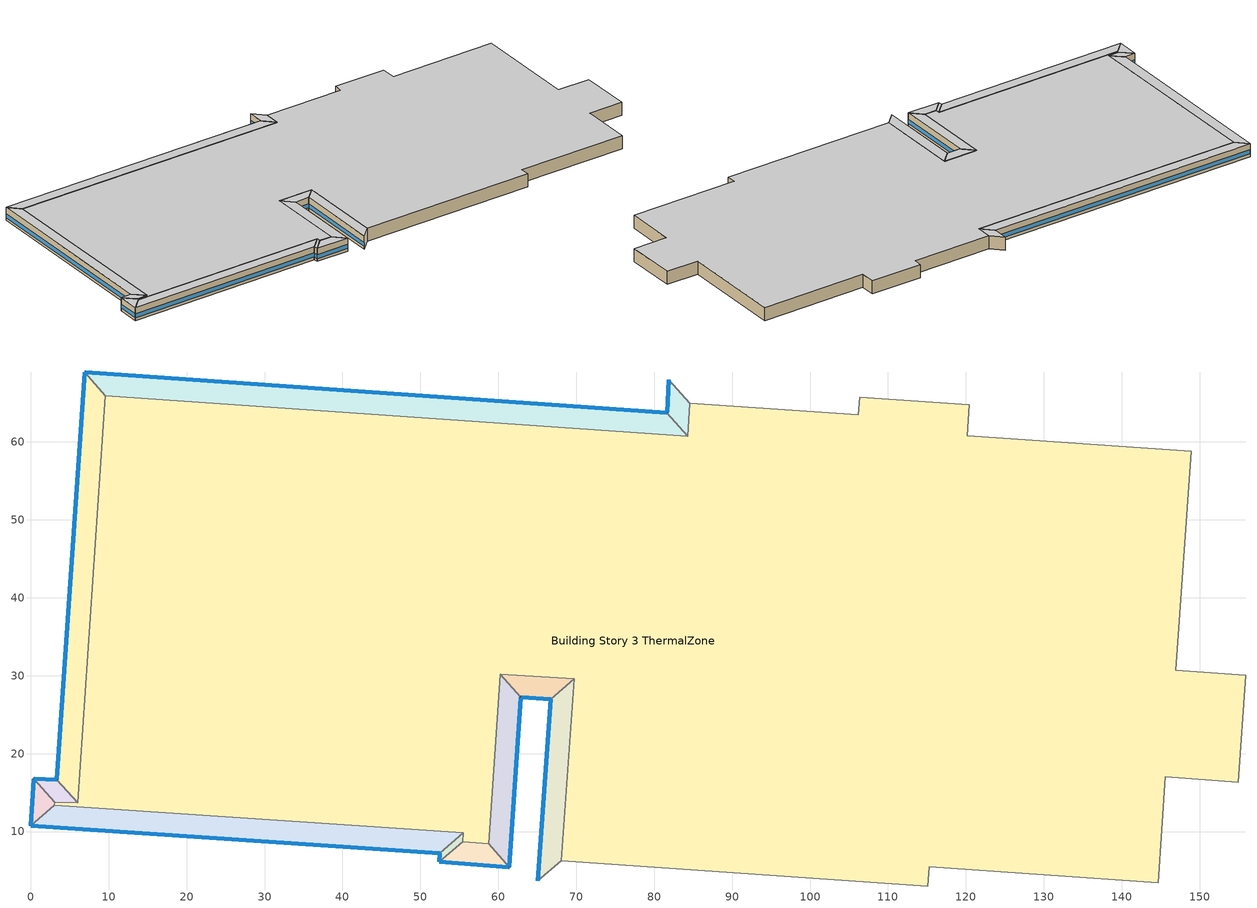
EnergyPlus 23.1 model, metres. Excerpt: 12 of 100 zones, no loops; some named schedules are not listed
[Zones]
Building Story 3 ThermalZone
 floor adiabatic (Typical Interior Ceiling): 84.28,60.74 84.54,64.97 106.2,63.5 106.37,65.72 120.42,64.78 120.17,60.78 148.88,58.79 146.95,30.7 155.91,30.03 154.97,16.35 145.59,17.01 144.67,3.46 115.27,5.46 115.11,3.02 68.09,6.29 69.74,29.63 60.24,30.21 58.76,8.47 55.45,8.72 55.53,9.84 3.02,13.4 3.09,13.79 6.02,13.68 9.58,65.95 z7.2
 wall adiabatic (Typical Interior Wall): 84.54,64.97 84.28,60.74 9.58,65.95 6.02,13.68 3.09,13.79 3.02,13.4 55.53,9.84 55.45,8.72 58.76,8.47 60.24,30.21 69.74,29.63 68.09,6.29 115.11,3.02 115.27,5.46 144.67,3.46 145.59,17.01 154.97,16.35 155.91,30.03 146.95,30.7 148.88,58.79 120.17,60.78 120.42,64.78 106.37,65.72 106.2,63.5 84.54,64.97 z7.2:10.8
 ceiling adiabatic (Typical Interior Ceiling): 9.58,65.95 6.02,13.68 3.09,13.79 3.02,13.4 55.53,9.84 55.45,8.72 58.76,8.47 60.24,30.21 69.74,29.63 68.09,6.29 115.11,3.02 115.27,5.46 144.67,3.46 145.59,17.01 154.97,16.35 155.91,30.03 146.95,30.7 148.88,58.79 120.17,60.78 120.42,64.78 106.37,65.72 106.2,63.5 84.54,64.97 84.28,60.74 z10.8
Building Story 3 ThermalZone 1
 floor adiabatic (Typical Interior Ceiling): 81.64,63.75 81.9,67.97 84.54,64.97 84.28,60.74 z7.2
 wall outside (Typical Insulated Steel Framed Exterior Wall R-12.99): 81.9,67.97 81.64,63.75 z7.2:10.8
 wall adiabatic (Typical Interior Wall): 81.64,63.75 84.28,60.74 84.54,64.97 81.9,67.97 z7.2:10.8
 window (U 0.55 SHGC 0.25): 81.89,67.94 81.65,63.77 z7.96:9.06
 ceiling adiabatic (Typical Interior Ceiling): 84.28,60.74 84.54,64.97 81.9,67.97 81.64,63.75 z10.8
Building Story 3 ThermalZone 15
 floor adiabatic (Typical Interior Ceiling): 65.06,3.67 66.74,26.99 69.74,29.63 68.09,6.29 z7.2
 wall outside (Typical Insulated Steel Framed Exterior Wall R-12.99): 66.74,26.99 65.06,3.67 z7.2:10.8
 wall adiabatic (Typical Interior Wall): 65.06,3.67 68.09,6.29 69.74,29.63 66.74,26.99 z7.2:10.8
 window (U 0.55 SHGC 0.25): 66.74,26.96 65.07,3.69 z7.96:9.04
 ceiling adiabatic (Typical Interior Ceiling): 68.09,6.29 69.74,29.63 66.74,26.99 65.06,3.67 z10.8
Building Story 3 ThermalZone 16
 floor adiabatic (Typical Interior Ceiling): 66.74,26.99 62.89,27.21 60.24,30.21 69.74,29.63 z7.2
 wall outside (Typical Insulated Steel Framed Exterior Wall R-12.99): 62.89,27.21 66.74,26.99 z7.2:10.8
 wall adiabatic (Typical Interior Wall): 66.74,26.99 69.74,29.63 60.24,30.21 62.89,27.21 z7.2:10.8
 window (U 0.55 SHGC 0.25): 62.91,27.21 66.71,26.99 z7.96:9.06
 ceiling adiabatic (Typical Interior Ceiling): 69.74,29.63 60.24,30.21 62.89,27.21 66.74,26.99 z10.8
Building Story 3 ThermalZone 17
 floor adiabatic (Typical Interior Ceiling): 62.89,27.21 61.38,5.44 58.76,8.47 60.24,30.21 z7.2
 wall outside (Typical Insulated Steel Framed Exterior Wall R-12.99): 61.38,5.44 62.89,27.21 z7.2:10.8
 wall adiabatic (Typical Interior Wall): 62.89,27.21 60.24,30.21 58.76,8.47 61.38,5.44 z7.2:10.8
 window (U 0.55 SHGC 0.25): 61.38,5.47 62.89,27.18 z7.96:9.04
 ceiling adiabatic (Typical Interior Ceiling): 60.24,30.21 58.76,8.47 61.38,5.44 62.89,27.21 z10.8
Building Story 3 ThermalZone 18
 floor adiabatic (Typical Interior Ceiling): 61.38,5.44 52.42,6.11 55.45,8.72 58.76,8.47 z7.2
 wall outside (Typical Insulated Steel Framed Exterior Wall R-12.99): 52.42,6.11 61.38,5.44 z7.2:10.8
 wall adiabatic (Typical Interior Wall): 61.38,5.44 58.76,8.47 55.45,8.72 52.42,6.11 z7.2:10.8
 window (U 0.55 SHGC 0.25): 52.45,6.11 61.35,5.44 z7.96:9.05
 ceiling adiabatic (Typical Interior Ceiling): 58.76,8.47 55.45,8.72 52.42,6.11 61.38,5.44 z10.8
Building Story 3 ThermalZone 19
 floor adiabatic (Typical Interior Ceiling): 52.42,6.11 52.5,7.22 55.53,9.84 55.45,8.72 z7.2
 wall outside (Typical Insulated Steel Framed Exterior Wall R-12.99): 52.5,7.22 52.42,6.11 z7.2:10.8
 wall adiabatic (Typical Interior Wall): 52.42,6.11 55.45,8.72 55.53,9.84 52.5,7.22 z7.2:10.8
 window (U 0.55 SHGC 0.25): 52.5,7.19 52.42,6.13 z7.96:9.09
 ceiling adiabatic (Typical Interior Ceiling): 55.45,8.72 55.53,9.84 52.5,7.22 52.42,6.11 z10.8
Building Story 3 ThermalZone 20
 floor adiabatic (Typical Interior Ceiling): 52.5,7.22 0,10.77 3.02,13.4 55.53,9.84 z7.2
 wall outside (Typical Insulated Steel Framed Exterior Wall R-12.99): 0,10.77 52.5,7.22 z7.2:10.8
 wall adiabatic (Typical Interior Wall): 52.5,7.22 55.53,9.84 3.02,13.4 0,10.77 z7.2:10.8
 window (U 0.55 SHGC 0.25): 0.03,10.77 52.48,7.22 z7.96:9.04
 ceiling adiabatic (Typical Interior Ceiling): 55.53,9.84 3.02,13.4 0,10.77 52.5,7.22 z10.8
Building Story 3 ThermalZone 21
 floor adiabatic (Typical Interior Ceiling): 0,10.77 0.42,16.77 3.09,13.79 3.02,13.4 z7.2
 wall outside (Typical Insulated Steel Framed Exterior Wall R-12.99): 0.42,16.77 0,10.77 z7.2:10.8
 wall adiabatic (Typical Interior Wall): 0,10.77 3.02,13.4 3.09,13.79 0.42,16.77 z7.2:10.8
 window (U 0.55 SHGC 0.25): 0.42,16.74 0,10.8 z7.96:9.05
 ceiling adiabatic (Typical Interior Ceiling): 3.02,13.4 3.09,13.79 0.42,16.77 0,10.77 z10.8
Building Story 3 ThermalZone 22
 floor adiabatic (Typical Interior Ceiling): 0.42,16.77 3.35,16.66 6.02,13.68 3.09,13.79 z7.2
 wall outside (Typical Insulated Steel Framed Exterior Wall R-12.99): 3.35,16.66 0.42,16.77 z7.2:10.8
 wall adiabatic (Typical Interior Wall): 0.42,16.77 3.09,13.79 6.02,13.68 3.35,16.66 z7.2:10.8
 window (U 0.55 SHGC 0.25): 3.32,16.66 0.44,16.77 z7.96:9.06
 ceiling adiabatic (Typical Interior Ceiling): 3.09,13.79 6.02,13.68 3.35,16.66 0.42,16.77 z10.8
Building Story 3 ThermalZone 23
 floor adiabatic (Typical Interior Ceiling): 3.35,16.66 6.95,68.97 9.58,65.95 6.02,13.68 z7.2
 wall outside (Typical Insulated Steel Framed Exterior Wall R-12.99): 6.95,68.97 3.35,16.66 z7.2:10.8
 wall adiabatic (Typical Interior Wall): 3.35,16.66 6.02,13.68 9.58,65.95 6.95,68.97 z7.2:10.8
 window (U 0.55 SHGC 0.25): 6.95,68.94 3.35,16.68 z7.96:9.04
 ceiling adiabatic (Typical Interior Ceiling): 6.02,13.68 9.58,65.95 6.95,68.97 3.35,16.66 z10.8
Building Story 3 ThermalZone 24
 floor adiabatic (Typical Interior Ceiling): 6.95,68.97 81.64,63.75 84.28,60.74 9.58,65.95 z7.2
 wall outside (Typical Insulated Steel Framed Exterior Wall R-12.99): 81.64,63.75 6.95,68.97 z7.2:10.8
 wall adiabatic (Typical Interior Wall): 6.95,68.97 9.58,65.95 84.28,60.74 81.64,63.75 z7.2:10.8
 window (U 0.55 SHGC 0.25): 81.62,63.75 6.98,68.97 z7.96:9.04
 ceiling adiabatic (Typical Interior Ceiling): 9.58,65.95 84.28,60.74 81.64,63.75 6.95,68.97 z10.8
[Building]
bld_16: Terrain=City
[Site:Location]
Jack Northrop Fld H_CA_USA: Latitude {deg}=41.3113; Longitude {deg}=-105.58; Time Zone {hr}=-8; Elevation {m}=21
[Site:GroundTemperature:FCfactorMethod]
18.8, 14.3, 13.6, 13.2, 13.3, 12.6, 15.3, 15.6, 17.7, 19.4, 19.7, 18.5
[Site:WaterMainsTemperature]
Calculation Method=Correlation; Annual Average Outdoor Air Temperature {C}=8.96667; Maximum Difference In Monthly Average Outdoor Air Temperatures {deltaC}=26.2
[SizingPeriod:DesignDay] Day of Month=21; Dry-Bulb Temperature Range Modifier Type=DefaultMultipliers; Humidity Condition Type=Wetbulb; Barometric Pressure {Pa}=98769; Rain Indicator=No; Snow Indicator=No; Daylight Saving Time Indicator=No; Begin Environment Reset Mode=FullResetAtBeginEnvironment
Name | Month | Day Type | Maximum Dry-Bulb Temperature {C} | Daily Dry-Bulb Temperature Range {deltaC} | Wetbulb or DewPoint at Maximum Dry-Bulb {C} | Wind Speed {m/s} | Wind Direction {deg} | Solar Model Indicator | ASHRAE Clear Sky Optical Depth for Beam Irradiance (taub) | ASHRAE Clear Sky Optical Depth for Diffuse Irradiance (taud) | Sky Clearness
Buffalo Niagara Intl Ap Ann Clg .4% Condns DB=>MWB 1 | 7 | SummerDesignDay | 30.3 | 9.3 | 21.8 | 5.7 | 240 | ASHRAETau | 0.462 | 2.001
Buffalo Niagara Intl Ap Ann Clg .4% Condns WB=>MDB 1 | 7 | SummerDesignDay | 27.8 | 9.3 | 23.8 | 5.7 | 240 | ASHRAETau | 0.462 | 2.001
Buffalo Niagara Intl Ap Ann Htg 99.6% Condns DB 1 | 1 | WinterDesignDay | -16.3 | 0 | -16.3 | 5.1 | 270 | ASHRAEClearSky |  |  | 0
[Material] Thermal Absorptance=0.9; Solar Absorptance=0.7
Name | Roughness | Thickness {m} | Conductivity {W/m-K} | Density {kg/m3} | Specific Heat {J/kg-K} | Visible Absorptance
100mm Normalweight concrete floor | MediumRough | 0.1016 | 2.31045 | 2322 | 832.557 | 0.7
25mm Stucco | Smooth | 0.0254 | 0.72 | 1856 | 840 | 0.7
5/8 in. Gypsum Board | MediumSmooth | 0.0159 | 0.16 | 800 | 1090 | 0.7
G01 13mm gypsum board | Smooth | 0.0127 | 0.160031 | 800.001 | 1090.73 | 0.5
Std Wood 6inch 1; Std Wood 6inch 2 | MediumSmooth | 0.15 | 0.12 | 540 | 1210 | 0.7
[Material:NoMass] Roughness=Smooth; Thermal Absorptance=0.9; Solar Absorptance=0.7
Name | Thermal Resistance {m2-K/W} | Visible Absorptance
CP02 CARPET PAD | 0.21648 | 0.8
Typical Insulation R-10.81 | 1.90342 | 0.7
[WindowMaterial:Gas]
Gap_1_W_0_0032: Gas Type=Air; Thickness {m}=0.0032
[WindowMaterial:Glazing] Optical Data Type=SpectralAverage; Infrared Transmittance at Normal Incidence=0; Back Side Infrared Hemispherical Emissivity=0.84; Conductivity {W/m-K}=1; Dirt Correction Factor for Solar and Visible Transmittance=1; Solar Diffusing=No
Name | Thickness {m} | Solar Transmittance at Normal Incidence | Front Side Solar Reflectance at Normal Incidence | Back Side Solar Reflectance at Normal Incidence | Visible Transmittance at Normal Incidence | Front Side Visible Reflectance at Normal Incidence | Back Side Visible Reflectance at Normal Incidence | Front Side Infrared Hemispherical Emissivity
Glass_2022F_LayerAvg | 0.0039 | 0.355897 | 0.394095 | 0.265645 | 0.677694 | 0.042734 | 0.05547 | 0.046
Glass_2175_LayerAvg | 0.0086 | 0.167758 | 0.217606 | 0.437978 | 0.416044 | 0.078729 | 0.10654 | 0.84
[Construction]
InteriorFurnishings 1: Std Wood 6inch 1
InteriorFurnishings 2: Std Wood 6inch 2
Typical Insulated Steel Framed Exterior Wall R-12.99: 25mm Stucco, 5/8 in. Gypsum Board, Typical Insulation R-10.81, 5/8 in. Gypsum Board
Typical Interior Ceiling: CP02 CARPET PAD, 100mm Normalweight concrete floor
Typical Interior Wall: G01 13mm gypsum board, G01 13mm gypsum board
U 0.55 SHGC 0.25: Glass_2175_LayerAvg, Gap_1_W_0_0032, Glass_2022F_LayerAvg
[Zone] Multiplier=1; Part of Total Floor Area=Yes
Building Story 3 ThermalZone; Building Story 3 ThermalZone 1; Building Story 3 ThermalZone 15; Building Story 3 ThermalZone 16; Building Story 3 ThermalZone 17; Building Story 3 ThermalZone 18; Building Story 3 ThermalZone 19; Building Story 3 ThermalZone 20; Building Story 3 ThermalZone 21; Building Story 3 ThermalZone 22; Building Story 3 ThermalZone 23; Building Story 3 ThermalZone 24
[Space] Space Type=Story Mid2 Blended Space Type
Name | Zone
Building Story 3 Space | Building Story 3 ThermalZone
Building Story 3 Space 1 | Building Story 3 ThermalZone 1
Building Story 3 Space 15 | Building Story 3 ThermalZone 15
Building Story 3 Space 16 | Building Story 3 ThermalZone 16
Building Story 3 Space 17 | Building Story 3 ThermalZone 17
Building Story 3 Space 18 | Building Story 3 ThermalZone 18
Building Story 3 Space 19 | Building Story 3 ThermalZone 19
Building Story 3 Space 20 | Building Story 3 ThermalZone 20
Building Story 3 Space 21 | Building Story 3 ThermalZone 21
Building Story 3 Space 22 | Building Story 3 ThermalZone 22
Building Story 3 Space 23 | Building Story 3 ThermalZone 23
Building Story 3 Space 24 | Building Story 3 ThermalZone 24
[SpaceList]
Story Mid2 Blended Space Type: Building Story 3 Space 1, Building Story 3 Space 7, Building Story 3 Space 22, Building Story 3 Space 20, Building Story 3 Space 17, Building Story 3 Space 16, Building Story 3 Space 19, Building Story 3 Space 5, Building Story 3 Space 3, Building Story 3 Space 24, Building Story 3 Space 18, Building Story 3 Space 10, Building Story 3 Space 23, Building Story 3 Space 15, Building Story 3 Space 14, Building Story 3 Space 12, Building Story 3 Space 8, Building Story 3 Space 6, Building Story 3 Space 9, Building Story 3 Space 4, Building Story 3 Space, Building Story 3 Space 2, Building Story 3 Space 13, Building Story 3 Space 21, Building Story 3 Space 11
[InternalMass]
Name | Construction | Zone or ZoneList | Space or SpaceList | Surface Area {m2}
Building Story 3 Space 1 Office WholeBuilding - Lg Office A  - Story Mid2 Mass; Building Story 3 Space 1 Office WholeBuilding - Lg Office C  - Story Mid2 Mass | InteriorFurnishings 1 | Building Story 3 ThermalZone 1 | Building Story 3 Space 1 | 0.728135
Building Story 3 Space 22 Office WholeBuilding - Lg Office A  - Story Mid2 Mass; Building Story 3 Space 22 Office WholeBuilding - Lg Office C  - Story Mid2 Mass | InteriorFurnishings 1 | Building Story 3 ThermalZone 22 | Building Story 3 Space 22 | 0.514889
Building Story 3 Space 20 Office WholeBuilding - Lg Office A  - Story Mid2 Mass; Building Story 3 Space 20 Office WholeBuilding - Lg Office C  - Story Mid2 Mass | InteriorFurnishings 1 | Building Story 3 ThermalZone 20 | Building Story 3 Space 20 | 9.07181
Building Story 3 Space 17 Office WholeBuilding - Lg Office A  - Story Mid2 Mass; Building Story 3 Space 17 Office WholeBuilding - Lg Office C  - Story Mid2 Mass | InteriorFurnishings 1 | Building Story 3 ThermalZone 17 | Building Story 3 Space 17 | 3.77215
Building Story 3 Space 16 Office WholeBuilding - Lg Office A  - Story Mid2 Mass; Building Story 3 Space 16 Office WholeBuilding - Lg Office C  - Story Mid2 Mass | InteriorFurnishings 1 | Building Story 3 ThermalZone 16 | Building Story 3 Space 16 | 1.15495
Building Story 3 Space 19 Office WholeBuilding - Lg Office A  - Story Mid2 Mass; Building Story 3 Space 19 Office WholeBuilding - Lg Office C  - Story Mid2 Mass | InteriorFurnishings 1 | Building Story 3 ThermalZone 19 | Building Story 3 Space 19 | 0.193647
Building Story 3 Space 24 Office WholeBuilding - Lg Office A  - Story Mid2 Mass; Building Story 3 Space 24 Office WholeBuilding - Lg Office C  - Story Mid2 Mass | InteriorFurnishings 1 | Building Story 3 ThermalZone 24 | Building Story 3 Space 24 | 12.903
Building Story 3 Space 18 Office WholeBuilding - Lg Office A  - Story Mid2 Mass; Building Story 3 Space 18 Office WholeBuilding - Lg Office C  - Story Mid2 Mass | InteriorFurnishings 1 | Building Story 3 ThermalZone 18 | Building Story 3 Space 18 | 1.06135
Building Story 3 Space 23 Office WholeBuilding - Lg Office A  - Story Mid2 Mass; Building Story 3 Space 23 Office WholeBuilding - Lg Office C  - Story Mid2 Mass | InteriorFurnishings 1 | Building Story 3 ThermalZone 23 | Building Story 3 Space 23 | 9.11894
Building Story 3 Space 15 Office WholeBuilding - Lg Office A  - Story Mid2 Mass; Building Story 3 Space 15 Office WholeBuilding - Lg Office C  - Story Mid2 Mass | InteriorFurnishings 1 | Building Story 3 ThermalZone 15 | Building Story 3 Space 15 | 4.0266
Building Story 3 Space Office WholeBuilding - Lg Office A  - Story Mid2 Mass; Building Story 3 Space Office WholeBuilding - Lg Office C  - Story Mid2 Mass | InteriorFurnishings 1 | Building Story 3 ThermalZone | Building Story 3 Space | 469.033
Building Story 3 Space 21 Office WholeBuilding - Lg Office A  - Story Mid2 Mass; Building Story 3 Space 21 Office WholeBuilding - Lg Office C  - Story Mid2 Mass | InteriorFurnishings 1 | Building Story 3 ThermalZone 21 | Building Story 3 Space 21 | 0.557754
Building Story 3 Space 1 Office WholeBuilding - Lg Office A end_a - Story Mid2 Mass; Building Story 3 Space 1 Office WholeBuilding - Lg Office C end_a - Story Mid2 Mass | InteriorFurnishings 1 | Building Story 3 ThermalZone 1 | Building Story 3 Space 1 | 0.055118
Building Story 3 Space 22 Office WholeBuilding - Lg Office A end_a - Story Mid2 Mass; Building Story 3 Space 22 Office WholeBuilding - Lg Office C end_a - Story Mid2 Mass | InteriorFurnishings 1 | Building Story 3 ThermalZone 22 | Building Story 3 Space 22 | 0.0389758
Building Story 3 Space 20 Office WholeBuilding - Lg Office A end_a - Story Mid2 Mass; Building Story 3 Space 20 Office WholeBuilding - Lg Office C end_a - Story Mid2 Mass | InteriorFurnishings 1 | Building Story 3 ThermalZone 20 | Building Story 3 Space 20 | 0.686713
Building Story 3 Space 17 Office WholeBuilding - Lg Office A end_a - Story Mid2 Mass; Building Story 3 Space 17 Office WholeBuilding - Lg Office C end_a - Story Mid2 Mass | InteriorFurnishings 1 | Building Story 3 ThermalZone 17 | Building Story 3 Space 17 | 0.285543
Building Story 3 Space 16 Office WholeBuilding - Lg Office A end_a - Story Mid2 Mass; Building Story 3 Space 16 Office WholeBuilding - Lg Office C end_a - Story Mid2 Mass | InteriorFurnishings 1 | Building Story 3 ThermalZone 16 | Building Story 3 Space 16 | 0.0874267
Building Story 3 Space 19 Office WholeBuilding - Lg Office A end_a - Story Mid2 Mass; Building Story 3 Space 19 Office WholeBuilding - Lg Office C end_a - Story Mid2 Mass | InteriorFurnishings 1 | Building Story 3 ThermalZone 19 | Building Story 3 Space 19 | 0.0146586
Building Story 3 Space 24 Office WholeBuilding - Lg Office A end_a - Story Mid2 Mass; Building Story 3 Space 24 Office WholeBuilding - Lg Office C end_a - Story Mid2 Mass | InteriorFurnishings 1 | Building Story 3 ThermalZone 24 | Building Story 3 Space 24 | 0.976728
Building Story 3 Space 18 Office WholeBuilding - Lg Office A end_a - Story Mid2 Mass; Building Story 3 Space 18 Office WholeBuilding - Lg Office C end_a - Story Mid2 Mass | InteriorFurnishings 1 | Building Story 3 ThermalZone 18 | Building Story 3 Space 18 | 0.0803416
Building Story 3 Space 23 Office WholeBuilding - Lg Office A end_a - Story Mid2 Mass; Building Story 3 Space 23 Office WholeBuilding - Lg Office C end_a - Story Mid2 Mass | InteriorFurnishings 1 | Building Story 3 ThermalZone 23 | Building Story 3 Space 23 | 0.690281
Building Story 3 Space 15 Office WholeBuilding - Lg Office A end_a - Story Mid2 Mass; Building Story 3 Space 15 Office WholeBuilding - Lg Office C end_a - Story Mid2 Mass | InteriorFurnishings 1 | Building Story 3 ThermalZone 15 | Building Story 3 Space 15 | 0.304804
Building Story 3 Space Office WholeBuilding - Lg Office A end_a - Story Mid2 Mass; Building Story 3 Space Office WholeBuilding - Lg Office C end_a - Story Mid2 Mass | InteriorFurnishings 1 | Building Story 3 ThermalZone | Building Story 3 Space | 35.5046
Building Story 3 Space 21 Office WholeBuilding - Lg Office A end_a - Story Mid2 Mass; Building Story 3 Space 21 Office WholeBuilding - Lg Office C end_a - Story Mid2 Mass | InteriorFurnishings 1 | Building Story 3 ThermalZone 21 | Building Story 3 Space 21 | 0.0422206
Building Story 3 Space 1 Office WholeBuilding - Lg Office B  - Story Mid2 Mass | InteriorFurnishings 1 | Building Story 3 ThermalZone 1 | Building Story 3 Space 1 | 10.9077
Building Story 3 Space 22 Office WholeBuilding - Lg Office B  - Story Mid2 Mass | InteriorFurnishings 1 | Building Story 3 ThermalZone 22 | Building Story 3 Space 22 | 7.71319
Building Story 3 Space 20 Office WholeBuilding - Lg Office B  - Story Mid2 Mass | InteriorFurnishings 1 | Building Story 3 ThermalZone 20 | Building Story 3 Space 20 | 135.898
Building Story 3 Space 17 Office WholeBuilding - Lg Office B  - Story Mid2 Mass | InteriorFurnishings 1 | Building Story 3 ThermalZone 17 | Building Story 3 Space 17 | 56.508
Building Story 3 Space 16 Office WholeBuilding - Lg Office B  - Story Mid2 Mass | InteriorFurnishings 1 | Building Story 3 ThermalZone 16 | Building Story 3 Space 16 | 17.3015
Building Story 3 Space 19 Office WholeBuilding - Lg Office B  - Story Mid2 Mass | InteriorFurnishings 1 | Building Story 3 ThermalZone 19 | Building Story 3 Space 19 | 2.90089
Building Story 3 Space 24 Office WholeBuilding - Lg Office B  - Story Mid2 Mass | InteriorFurnishings 1 | Building Story 3 ThermalZone 24 | Building Story 3 Space 24 | 193.291
Building Story 3 Space 18 Office WholeBuilding - Lg Office B  - Story Mid2 Mass | InteriorFurnishings 1 | Building Story 3 ThermalZone 18 | Building Story 3 Space 18 | 15.8993
Building Story 3 Space 23 Office WholeBuilding - Lg Office B  - Story Mid2 Mass | InteriorFurnishings 1 | Building Story 3 ThermalZone 23 | Building Story 3 Space 23 | 136.604
Building Story 3 Space 15 Office WholeBuilding - Lg Office B  - Story Mid2 Mass | InteriorFurnishings 1 | Building Story 3 ThermalZone 15 | Building Story 3 Space 15 | 60.3197
Building Story 3 Space Office WholeBuilding - Lg Office B  - Story Mid2 Mass | InteriorFurnishings 1 | Building Story 3 ThermalZone | Building Story 3 Space | 7026.25
Building Story 3 Space 21 Office WholeBuilding - Lg Office B  - Story Mid2 Mass | InteriorFurnishings 1 | Building Story 3 ThermalZone 21 | Building Story 3 Space 21 | 8.35532
Building Story 3 Space 1 Office WholeBuilding - Lg Office B end_a - Story Mid2 Mass | InteriorFurnishings 1 | Building Story 3 ThermalZone 1 | Building Story 3 Space 1 | 0.825684
Building Story 3 Space 22 Office WholeBuilding - Lg Office B end_a - Story Mid2 Mass | InteriorFurnishings 1 | Building Story 3 ThermalZone 22 | Building Story 3 Space 22 | 0.583869
Building Story 3 Space 20 Office WholeBuilding - Lg Office B end_a - Story Mid2 Mass | InteriorFurnishings 1 | Building Story 3 ThermalZone 20 | Building Story 3 Space 20 | 10.2872
Building Story 3 Space 17 Office WholeBuilding - Lg Office B end_a - Story Mid2 Mass | InteriorFurnishings 1 | Building Story 3 ThermalZone 17 | Building Story 3 Space 17 | 4.27751
Building Story 3 Space 16 Office WholeBuilding - Lg Office B end_a - Story Mid2 Mass | InteriorFurnishings 1 | Building Story 3 ThermalZone 16 | Building Story 3 Space 16 | 1.30968
Building Story 3 Space 19 Office WholeBuilding - Lg Office B end_a - Story Mid2 Mass | InteriorFurnishings 1 | Building Story 3 ThermalZone 19 | Building Story 3 Space 19 | 0.21959
Building Story 3 Space 24 Office WholeBuilding - Lg Office B end_a - Story Mid2 Mass | InteriorFurnishings 1 | Building Story 3 ThermalZone 24 | Building Story 3 Space 24 | 14.6317
Building Story 3 Space 18 Office WholeBuilding - Lg Office B end_a - Story Mid2 Mass | InteriorFurnishings 1 | Building Story 3 ThermalZone 18 | Building Story 3 Space 18 | 1.20354
Building Story 3 Space 23 Office WholeBuilding - Lg Office B end_a - Story Mid2 Mass | InteriorFurnishings 1 | Building Story 3 ThermalZone 23 | Building Story 3 Space 23 | 10.3406
Building Story 3 Space 15 Office WholeBuilding - Lg Office B end_a - Story Mid2 Mass | InteriorFurnishings 1 | Building Story 3 ThermalZone 15 | Building Story 3 Space 15 | 4.56605
Building Story 3 Space Office WholeBuilding - Lg Office B end_a - Story Mid2 Mass | InteriorFurnishings 1 | Building Story 3 ThermalZone | Building Story 3 Space | 531.87
Building Story 3 Space 21 Office WholeBuilding - Lg Office B end_a - Story Mid2 Mass | InteriorFurnishings 1 | Building Story 3 ThermalZone 21 | Building Story 3 Space 21 | 0.632477
Building Story 3 Space 1 SecondarySchool Classroom A  - Story Mid2 Mass; Building Story 3 Space 1 SecondarySchool Classroom C  - Story Mid2 Mass | InteriorFurnishings 1 | Building Story 3 ThermalZone 1 | Building Story 3 Space 1 | 2.81594
Building Story 3 Space 22 SecondarySchool Classroom A  - Story Mid2 Mass; Building Story 3 Space 22 SecondarySchool Classroom C  - Story Mid2 Mass | InteriorFurnishings 1 | Building Story 3 ThermalZone 22 | Building Story 3 Space 22 | 1.99124
Building Story 3 Space 20 SecondarySchool Classroom A  - Story Mid2 Mass; Building Story 3 Space 20 SecondarySchool Classroom C  - Story Mid2 Mass | InteriorFurnishings 1 | Building Story 3 ThermalZone 20 | Building Story 3 Space 20 | 35.0836
Building Story 3 Space 17 SecondarySchool Classroom A  - Story Mid2 Mass; Building Story 3 Space 17 SecondarySchool Classroom C  - Story Mid2 Mass | InteriorFurnishings 1 | Building Story 3 ThermalZone 17 | Building Story 3 Space 17 | 14.5882
Building Story 3 Space 16 SecondarySchool Classroom A  - Story Mid2 Mass; Building Story 3 Space 16 SecondarySchool Classroom C  - Story Mid2 Mass | InteriorFurnishings 1 | Building Story 3 ThermalZone 16 | Building Story 3 Space 16 | 4.46656
Building Story 3 Space 19 SecondarySchool Classroom A  - Story Mid2 Mass; Building Story 3 Space 19 SecondarySchool Classroom C  - Story Mid2 Mass | InteriorFurnishings 1 | Building Story 3 ThermalZone 19 | Building Story 3 Space 19 | 0.748895
Building Story 3 Space 24 SecondarySchool Classroom A  - Story Mid2 Mass; Building Story 3 Space 24 SecondarySchool Classroom C  - Story Mid2 Mass | InteriorFurnishings 1 | Building Story 3 ThermalZone 24 | Building Story 3 Space 24 | 49.9003
Building Story 3 Space 18 SecondarySchool Classroom A  - Story Mid2 Mass; Building Story 3 Space 18 SecondarySchool Classroom C  - Story Mid2 Mass | InteriorFurnishings 1 | Building Story 3 ThermalZone 18 | Building Story 3 Space 18 | 4.10459
Building Story 3 Space 23 SecondarySchool Classroom A  - Story Mid2 Mass; Building Story 3 Space 23 SecondarySchool Classroom C  - Story Mid2 Mass | InteriorFurnishings 1 | Building Story 3 ThermalZone 23 | Building Story 3 Space 23 | 35.2659
Building Story 3 Space 15 SecondarySchool Classroom A  - Story Mid2 Mass; Building Story 3 Space 15 SecondarySchool Classroom C  - Story Mid2 Mass | InteriorFurnishings 1 | Building Story 3 ThermalZone 15 | Building Story 3 Space 15 | 15.5722
Building Story 3 Space SecondarySchool Classroom A  - Story Mid2 Mass; Building Story 3 Space SecondarySchool Classroom C  - Story Mid2 Mass | InteriorFurnishings 1 | Building Story 3 ThermalZone | Building Story 3 Space | 1813.9
Building Story 3 Space 21 SecondarySchool Classroom A  - Story Mid2 Mass; Building Story 3 Space 21 SecondarySchool Classroom C  - Story Mid2 Mass | InteriorFurnishings 1 | Building Story 3 ThermalZone 21 | Building Story 3 Space 21 | 2.15702
Building Story 3 Space 1 SecondarySchool Classroom A end_b - Story Mid2 Mass; Building Story 3 Space 1 SecondarySchool Classroom C end_b - Story Mid2 Mass | InteriorFurnishings 1 | Building Story 3 ThermalZone 1 | Building Story 3 Space 1 | 0.274458
Building Story 3 Space 22 SecondarySchool Classroom A end_b - Story Mid2 Mass; Building Story 3 Space 22 SecondarySchool Classroom C end_b - Story Mid2 Mass | InteriorFurnishings 1 | Building Story 3 ThermalZone 22 | Building Story 3 Space 22 | 0.194079
Building Story 3 Space 20 SecondarySchool Classroom A end_b - Story Mid2 Mass; Building Story 3 Space 20 SecondarySchool Classroom C end_b - Story Mid2 Mass | InteriorFurnishings 1 | Building Story 3 ThermalZone 20 | Building Story 3 Space 20 | 3.41947
Building Story 3 Space 17 SecondarySchool Classroom A end_b - Story Mid2 Mass; Building Story 3 Space 17 SecondarySchool Classroom C end_b - Story Mid2 Mass | InteriorFurnishings 1 | Building Story 3 ThermalZone 17 | Building Story 3 Space 17 | 1.42185
Building Story 3 Space 16 SecondarySchool Classroom A end_b - Story Mid2 Mass; Building Story 3 Space 16 SecondarySchool Classroom C end_b - Story Mid2 Mass | InteriorFurnishings 1 | Building Story 3 ThermalZone 16 | Building Story 3 Space 16 | 0.435338
Building Story 3 Space 19 SecondarySchool Classroom A end_b - Story Mid2 Mass; Building Story 3 Space 19 SecondarySchool Classroom C end_b - Story Mid2 Mass | InteriorFurnishings 1 | Building Story 3 ThermalZone 19 | Building Story 3 Space 19 | 0.0729919
Building Story 3 Space 24 SecondarySchool Classroom A end_b - Story Mid2 Mass; Building Story 3 Space 24 SecondarySchool Classroom C end_b - Story Mid2 Mass | InteriorFurnishings 1 | Building Story 3 ThermalZone 24 | Building Story 3 Space 24 | 4.86359
Building Story 3 Space 18 SecondarySchool Classroom A end_b - Story Mid2 Mass; Building Story 3 Space 18 SecondarySchool Classroom C end_b - Story Mid2 Mass | InteriorFurnishings 1 | Building Story 3 ThermalZone 18 | Building Story 3 Space 18 | 0.400058
Building Story 3 Space 23 SecondarySchool Classroom A end_b - Story Mid2 Mass; Building Story 3 Space 23 SecondarySchool Classroom C end_b - Story Mid2 Mass | InteriorFurnishings 1 | Building Story 3 ThermalZone 23 | Building Story 3 Space 23 | 3.43723
Building Story 3 Space 15 SecondarySchool Classroom A end_b - Story Mid2 Mass; Building Story 3 Space 15 SecondarySchool Classroom C end_b - Story Mid2 Mass | InteriorFurnishings 1 | Building Story 3 ThermalZone 15 | Building Story 3 Space 15 | 1.51776
Building Story 3 Space SecondarySchool Classroom A end_b - Story Mid2 Mass; Building Story 3 Space SecondarySchool Classroom C end_b - Story Mid2 Mass | InteriorFurnishings 1 | Building Story 3 ThermalZone | Building Story 3 Space | 176.794
Building Story 3 Space 21 SecondarySchool Classroom A end_b - Story Mid2 Mass; Building Story 3 Space 21 SecondarySchool Classroom C end_b - Story Mid2 Mass | InteriorFurnishings 1 | Building Story 3 ThermalZone 21 | Building Story 3 Space 21 | 0.210236
Building Story 3 Space 1 SecondarySchool Corridor B  - Story Mid2 Mass | InteriorFurnishings 1 | Building Story 3 ThermalZone 1 | Building Story 3 Space 1 | 3.97064
Building Story 3 Space 22 SecondarySchool Corridor B  - Story Mid2 Mass | InteriorFurnishings 1 | Building Story 3 ThermalZone 22 | Building Story 3 Space 22 | 2.80778
Building Story 3 Space 20 SecondarySchool Corridor B  - Story Mid2 Mass | InteriorFurnishings 1 | Building Story 3 ThermalZone 20 | Building Story 3 Space 20 | 49.4701
Building Story 3 Space 17 SecondarySchool Corridor B  - Story Mid2 Mass | InteriorFurnishings 1 | Building Story 3 ThermalZone 17 | Building Story 3 Space 17 | 20.5702
Building Story 3 Space 16 SecondarySchool Corridor B  - Story Mid2 Mass | InteriorFurnishings 1 | Building Story 3 ThermalZone 16 | Building Story 3 Space 16 | 6.29813
Building Story 3 Space 19 SecondarySchool Corridor B  - Story Mid2 Mass | InteriorFurnishings 1 | Building Story 3 ThermalZone 19 | Building Story 3 Space 19 | 1.05599
Building Story 3 Space 24 SecondarySchool Corridor B  - Story Mid2 Mass | InteriorFurnishings 1 | Building Story 3 ThermalZone 24 | Building Story 3 Space 24 | 70.3625
Building Story 3 Space 18 SecondarySchool Corridor B  - Story Mid2 Mass | InteriorFurnishings 1 | Building Story 3 ThermalZone 18 | Building Story 3 Space 18 | 5.78773
Building Story 3 Space 23 SecondarySchool Corridor B  - Story Mid2 Mass | InteriorFurnishings 1 | Building Story 3 ThermalZone 23 | Building Story 3 Space 23 | 49.7272
Building Story 3 Space 15 SecondarySchool Corridor B  - Story Mid2 Mass | InteriorFurnishings 1 | Building Story 3 ThermalZone 15 | Building Story 3 Space 15 | 21.9578
Building Story 3 Space SecondarySchool Corridor B  - Story Mid2 Mass | InteriorFurnishings 1 | Building Story 3 ThermalZone | Building Story 3 Space | 2557.72
Building Story 3 Space 21 SecondarySchool Corridor B  - Story Mid2 Mass | InteriorFurnishings 1 | Building Story 3 ThermalZone 21 | Building Story 3 Space 21 | 3.04153
Building Story 3 Space 1 SecondarySchool Corridor B end_b - Story Mid2 Mass | InteriorFurnishings 1 | Building Story 3 ThermalZone 1 | Building Story 3 Space 1 | 0.387003
Building Story 3 Space 22 SecondarySchool Corridor B end_b - Story Mid2 Mass | InteriorFurnishings 1 | Building Story 3 ThermalZone 22 | Building Story 3 Space 22 | 0.273663
Building Story 3 Space 20 SecondarySchool Corridor B end_b - Story Mid2 Mass | InteriorFurnishings 1 | Building Story 3 ThermalZone 20 | Building Story 3 Space 20 | 4.82166
Building Story 3 Space 17 SecondarySchool Corridor B end_b - Story Mid2 Mass | InteriorFurnishings 1 | Building Story 3 ThermalZone 17 | Building Story 3 Space 17 | 2.0049
Building Story 3 Space 16 SecondarySchool Corridor B end_b - Story Mid2 Mass | InteriorFurnishings 1 | Building Story 3 ThermalZone 16 | Building Story 3 Space 16 | 0.613854
Building Story 3 Space 19 SecondarySchool Corridor B end_b - Story Mid2 Mass | InteriorFurnishings 1 | Building Story 3 ThermalZone 19 | Building Story 3 Space 19 | 0.102923
Building Story 3 Space 24 SecondarySchool Corridor B end_b - Story Mid2 Mass | InteriorFurnishings 1 | Building Story 3 ThermalZone 24 | Building Story 3 Space 24 | 6.85796
Building Story 3 Space 18 SecondarySchool Corridor B end_b - Story Mid2 Mass | InteriorFurnishings 1 | Building Story 3 ThermalZone 18 | Building Story 3 Space 18 | 0.564107
Building Story 3 Space 23 SecondarySchool Corridor B end_b - Story Mid2 Mass | InteriorFurnishings 1 | Building Story 3 ThermalZone 23 | Building Story 3 Space 23 | 4.84672
Building Story 3 Space 15 SecondarySchool Corridor B end_b - Story Mid2 Mass | InteriorFurnishings 1 | Building Story 3 ThermalZone 15 | Building Story 3 Space 15 | 2.14014
Building Story 3 Space SecondarySchool Corridor B end_b - Story Mid2 Mass | InteriorFurnishings 1 | Building Story 3 ThermalZone | Building Story 3 Space | 249.291
Building Story 3 Space 21 SecondarySchool Corridor B end_b - Story Mid2 Mass | InteriorFurnishings 1 | Building Story 3 ThermalZone 21 | Building Story 3 Space 21 | 0.296446
Building Story 3 Space Mass | InteriorFurnishings 2 | Building Story 3 ThermalZone | Building Story 3 Space | 15355.6
Building Story 3 Space 1 Mass | InteriorFurnishings 2 | Building Story 3 ThermalZone 1 | Building Story 3 Space 1 | 23.8383
Building Story 3 Space 15 Mass | InteriorFurnishings 2 | Building Story 3 ThermalZone 15 | Building Story 3 Space 15 | 131.826
Building Story 3 Space 16 Mass | InteriorFurnishings 2 | Building Story 3 ThermalZone 16 | Building Story 3 Space 16 | 37.8117
Building Story 3 Space 17 Mass | InteriorFurnishings 2 | Building Story 3 ThermalZone 17 | Building Story 3 Space 17 | 123.496
Building Story 3 Space 18 Mass | InteriorFurnishings 2 | Building Story 3 ThermalZone 18 | Building Story 3 Space 18 | 34.7474
Building Story 3 Space 19 Mass | InteriorFurnishings 2 | Building Story 3 ThermalZone 19 | Building Story 3 Space 19 | 6.33977
Building Story 3 Space 20 Mass | InteriorFurnishings 2 | Building Story 3 ThermalZone 20 | Building Story 3 Space 20 | 297.001
Building Story 3 Space 21 Mass | InteriorFurnishings 2 | Building Story 3 ThermalZone 21 | Building Story 3 Space 21 | 18.2602
Building Story 3 Space 22 Mass | InteriorFurnishings 2 | Building Story 3 ThermalZone 22 | Building Story 3 Space 22 | 16.8569
Building Story 3 Space 23 Mass | InteriorFurnishings 2 | Building Story 3 ThermalZone 23 | Building Story 3 Space 23 | 298.544
Building Story 3 Space 24 Mass | InteriorFurnishings 2 | Building Story 3 ThermalZone 24 | Building Story 3 Space 24 | 422.431
[Lights] Zone or ZoneList or Space or SpaceList=Story Mid2 Blended Space Type; Design Level Calculation Method=Watts/Area; Return Air Fraction=0; Fraction Visible=0.2; Fraction Replaceable=1
Name | Schedule | Watts per Zone Floor Area {W/m2} | Fraction Radiant
Office WholeBuilding - Lg Office Lights 1 | OfficeLarge BLDG_LIGHT_SCH_2013 | 4.92443 | 0.7
SecondarySchool Classroom Lights 2 | SchoolSecondary BLDG_LIGHT_CLASSROOM_SCH_2013 | 3.46067 | 0.37
SecondarySchool Corridor Lights 2 | SchoolSecondary BLDG_LIGHT_CORRIDOR_SCH_2013 | 1.29865 | 0.37
[People] Zone or ZoneList or Space or SpaceList=Story Mid2 Blended Space Type; Number of People Calculation Method=People/Area; Fraction Radiant=0.3; Enable ASHRAE 55 Comfort Warnings=Yes; Mean Radiant Temperature Calculation Type=ZoneAveraged; Work Efficiency Schedule=Work Efficiency Schedule; Clothing Insulation Schedule=Clothing Schedule; Air Velocity Schedule=Air Velocity Schedule; Thermal Comfort Model 1 Type=Fanger
Name | Number of People Schedule | People per Floor Area {person/m2} | Activity Level Schedule
Office WholeBuilding - Lg Office People 1 | OfficeLarge BLDG_OCC_SCH | 0.030027 | OfficeLarge ACTIVITY_SCH
SecondarySchool Classroom People 2 | SchoolSecondary BLDG_OCC_SCH | 0.0976802 | SchoolSecondary ACTIVITY_SCH
[ElectricEquipment] Zone or ZoneList or Space or SpaceList=Story Mid2 Blended Space Type; Design Level Calculation Method=Watts/Area; Fraction Latent=0; Fraction Radiant=0.5; Fraction Lost=0
Name | Schedule | Watts per Zone Floor Area {W/m2}
Office WholeBuilding - Lg Office Elec Equip 1 | OfficeLarge BLDG_EQUIP_SCH | 4.50246
SecondarySchool Classroom Elec Equip 2 | SchoolSecondary BLDG_EQUIP_SCH_2013 | 2.59271
SecondarySchool Corridor Elec Equip 2 | SchoolSecondary BLDG_EQUIP_SCH_2013 | 0.728029
[ZoneInfiltration:DesignFlowRate] Zone or ZoneList or Space or SpaceList=Story Mid2 Blended Space Type; Schedule=Always On Discrete; Design Flow Rate Calculation Method=Flow/ExteriorArea; Constant Term Coefficient=0; Temperature Term Coefficient=0; Velocity Term Coefficient=0.224; Velocity Squared Term Coefficient=0
Name | Flow Rate per Exterior Surface Area {m3/s-m2}
Office WholeBuilding - Lg Office A  - Story Mid2 Infiltration; Office WholeBuilding - Lg Office C  - Story Mid2 Infiltration | 8.86243e-05
Office WholeBuilding - Lg Office A end_a - Story Mid2 Infiltration; Office WholeBuilding - Lg Office C end_a - Story Mid2 Infiltration | 1.34173e-05
Office WholeBuilding - Lg Office B end_a - Story Mid2 Infiltration | 0.000100497
SecondarySchool Classroom A  - Story Mid2 Infiltration; SecondarySchool Classroom C  - Story Mid2 Infiltration | 6.88305e-05
SecondarySchool Classroom A end_b - Story Mid2 Infiltration; SecondarySchool Classroom C end_b - Story Mid2 Infiltration | 4.01141e-05
SecondarySchool Corridor B end_b - Story Mid2 Infiltration | 4.71038e-05
[Daylighting:Controls] Lighting Control Type=Stepped; Minimum Input Power Fraction for Continuous or ContinuousOff Dimming Control=0.3; Minimum Light Output Fraction for Continuous or ContinuousOff Dimming Control=0.2; Number of Stepped Control Steps=3; Probability Lighting will be Reset When Needed in Manual Stepped Control=1; Glare Calculation Azimuth Angle of View Direction Clockwise from Zone y-Axis {deg}=-0; Maximum Allowable Discomfort Glare Index=22; Illuminance Setpoint at Reference Point 1 {lux}=377; Illuminance Setpoint at Reference Point 2 {lux}=377
Name | Zone or Space | Glare Calculation Daylighting Reference Point | Daylighting Reference Point 1 | Fraction of Lights Controlled by Reference Point 1 | Daylighting Reference Point 2 | Fraction of Lights Controlled by Reference Point 2
Building Story 3 ThermalZone 15 DaylightingControls | Building Story 3 ThermalZone 15 | Building Story 3 Space 15 Daylt Sensor 1 | Building Story 3 Space 15 Daylt Sensor 1 | 0.44 | Building Story 3 Space 15 Daylt Sensor 2 | 0.104
Building Story 3 ThermalZone 17 DaylightingControls | Building Story 3 ThermalZone 17 | Building Story 3 Space 17 Daylt Sensor 1 | Building Story 3 Space 17 Daylt Sensor 1 | 0.438 | Building Story 3 Space 17 Daylt Sensor 2 | 0.104
Building Story 3 ThermalZone 20 DaylightingControls | Building Story 3 ThermalZone 20 | Building Story 3 Space 20 Daylt Sensor 1 | Building Story 3 Space 20 Daylt Sensor 1 | 0.442 | Building Story 3 Space 20 Daylt Sensor 2 | 0.108
Building Story 3 ThermalZone 23 DaylightingControls | Building Story 3 ThermalZone 23 | Building Story 3 Space 23 Daylt Sensor 1 | Building Story 3 Space 23 Daylt Sensor 1 | 0.438 | Building Story 3 Space 23 Daylt Sensor 2 | 0.11
Building Story 3 ThermalZone 24 DaylightingControls | Building Story 3 ThermalZone 24 | Building Story 3 Space 24 Daylt Sensor 1 | Building Story 3 Space 24 Daylt Sensor 1 | 0.443 | Building Story 3 Space 24 Daylt Sensor 2 | 0.109
[Exterior:Lights] Control Option=AstronomicalClock
Name | Schedule | Design Level {W}
Building Facades | Schedule Ruleset 1 | 1910.28
Main Entries | Schedule Ruleset 2 | 934.191
Other Doors | Schedule Ruleset 2 | 2078.57
Parking Areas and Drives | Schedule Ruleset 2 | 37178.1
[Schedule:Day:Interval]
OfficeLarge BLDG_LIGHT_SCH_2013 Wkdy Day: No, 05:00, 0.05, 06:00, 0.1, 07:00, 0.0905601, 08:00, 0.27168, 17:00, 0.815041, 18:00, 0.452801, 20:00, 0.27168, 22:00, 0.18112, 23:00, 0.0905601, 24:00, 0.0452801
OfficeLarge BLDG_LIGHT_SCH_2013 Sat Day: No, 06:00, 0.05, 08:00, 0.0905601, 12:00, 0.27168, 17:00, 0.13584, 19:00, 0.0452801, 24:00, 0.05
OfficeLarge BLDG_LIGHT_SCH_2013 Default: No, 05:00, 0.05, 18:00, 0.0452801, 24:00, 0.05
OfficeLarge BLDG_LIGHT_SCH_2013 Summer Design Day; SchoolSecondary BLDG_LIGHT_CLASSROOM_SCH_2013 Summer Design Day; Clothing Schedule Default Winter Clothes; SchoolSecondary BLDG_LIGHT_CORRIDOR_SCH_2013 Summer Design Day: No, 24:00, 1
OfficeLarge BLDG_LIGHT_SCH_2013 Winter Design Day; SchoolSecondary BLDG_LIGHT_CLASSROOM_SCH_2013 Winter Design Day; Work Efficiency Schedule Default; SchoolSecondary BLDG_OCC_SCH Wknd Day; SchoolSecondary BLDG_OCC_SCH Wknd Day 1; SchoolSecondary BLDG_OCC_SCH Default; SchoolSecondary BLDG_OCC_SCH Winter Design Day; SchoolSecondary BLDG_LIGHT_CORRIDOR_SCH_2013 Winter Design Day; OfficeLarge BLDG_OCC_SCH Winter Design Day: No, 24:00, 0
SchoolSecondary BLDG_LIGHT_CLASSROOM_SCH_2013 Wkdy Day; SchoolSecondary BLDG_LIGHT_CLASSROOM_SCH_2013 Wkdy Day 2: No, 07:00, 0.1773, 08:00, 0.9, 21:00, 0.598291, 24:00, 0.1773
SchoolSecondary BLDG_LIGHT_CLASSROOM_SCH_2013 Wknd Day; SchoolSecondary BLDG_LIGHT_CLASSROOM_SCH_2013 Wknd Day 1; SchoolSecondary BLDG_LIGHT_CLASSROOM_SCH_2013 Default; SchoolSecondary BLDG_LIGHT_CORRIDOR_SCH_2013 Wknd Day; SchoolSecondary BLDG_LIGHT_CORRIDOR_SCH_2013 Wknd Day 1; SchoolSecondary BLDG_LIGHT_CORRIDOR_SCH_2013 Default: No, 24:00, 0.1773
SchoolSecondary BLDG_LIGHT_CLASSROOM_SCH_2013 Wkdy Day 1: No, 08:00, 0.1773, 20:00, 0.332384, 21:00, 0.117863, 24:00, 0.1773
Air Velocity Schedule Default: No, 24:00, 0.2
SchoolSecondary BLDG_OCC_SCH Wkdy|SmrDsn Day; SchoolSecondary BLDG_OCC_SCH Summer Design Day: No, 08:00, 0, 16:00, 0.95, 21:00, 0.15, 24:00, 0
SchoolSecondary BLDG_OCC_SCH Wkdy|SmrDsn Day 1: No, 08:00, 0, 21:00, 0.15, 24:00, 0
SchoolSecondary BLDG_LIGHT_CORRIDOR_SCH_2013 Wkdy Day; SchoolSecondary BLDG_LIGHT_CORRIDOR_SCH_2013 Wkdy Day 2: No, 07:00, 0.1773, 08:00, 0.9, 21:00, 0.551772, 24:00, 0.1773
SchoolSecondary BLDG_LIGHT_CORRIDOR_SCH_2013 Wkdy Day 1: No, 08:00, 0.1773, 20:00, 0.30654, 21:00, 0.108699, 24:00, 0.1773
OfficeLarge BLDG_OCC_SCH Wkdy Day: No, 06:00, 0, 07:00, 0.1, 08:00, 0.2, 12:00, 0.95, 13:00, 0.5, 17:00, 0.95, 18:00, 0.3, 22:00, 0.1, 24:00, 0.05
OfficeLarge BLDG_OCC_SCH Sat Day: No, 06:00, 0, 08:00, 0.1, 12:00, 0.3, 17:00, 0.1, 19:00, 0.05, 24:00, 0
OfficeLarge BLDG_OCC_SCH Default: No, 06:00, 0, 18:00, 0.05, 24:00, 0
OfficeLarge BLDG_OCC_SCH Summer Design Day: No, 06:00, 0, 22:00, 1, 24:00, 0.05
OfficeLarge ACTIVITY_SCH Default; OfficeLarge ACTIVITY_SCH Summer Design Day; OfficeLarge ACTIVITY_SCH Winter Design Day: No, 24:00, 120
Schedule Day 103: No, 06:00, 0, 24:00, 1
Schedule Day 104: No, 06:00, 0.7, 24:00, 1
[Schedule:Week:Daily]
OfficeLarge BLDG_LIGHT_SCH_2013 Week Rule - Jan1-Jan3: OfficeLarge BLDG_LIGHT_SCH_2013 Wkdy Day, OfficeLarge BLDG_LIGHT_SCH_2013 Wkdy Day, OfficeLarge BLDG_LIGHT_SCH_2013 Wkdy Day, OfficeLarge BLDG_LIGHT_SCH_2013 Wkdy Day, OfficeLarge BLDG_LIGHT_SCH_2013 Wkdy Day, OfficeLarge BLDG_LIGHT_SCH_2013 Wkdy Day, OfficeLarge BLDG_LIGHT_SCH_2013 Sat Day, OfficeLarge BLDG_LIGHT_SCH_2013 Default, OfficeLarge BLDG_LIGHT_SCH_2013 Summer Design Day, OfficeLarge BLDG_LIGHT_SCH_2013 Winter Design Day, OfficeLarge BLDG_LIGHT_SCH_2013 Default, OfficeLarge BLDG_LIGHT_SCH_2013 Default
OfficeLarge BLDG_LIGHT_SCH_2013 Week Rule - Jan4-Dec31: OfficeLarge BLDG_LIGHT_SCH_2013 Default, OfficeLarge BLDG_LIGHT_SCH_2013 Wkdy Day, OfficeLarge BLDG_LIGHT_SCH_2013 Wkdy Day, OfficeLarge BLDG_LIGHT_SCH_2013 Wkdy Day, OfficeLarge BLDG_LIGHT_SCH_2013 Wkdy Day, OfficeLarge BLDG_LIGHT_SCH_2013 Wkdy Day, OfficeLarge BLDG_LIGHT_SCH_2013 Sat Day, OfficeLarge BLDG_LIGHT_SCH_2013 Default, OfficeLarge BLDG_LIGHT_SCH_2013 Summer Design Day, OfficeLarge BLDG_LIGHT_SCH_2013 Winter Design Day, OfficeLarge BLDG_LIGHT_SCH_2013 Default, OfficeLarge BLDG_LIGHT_SCH_2013 Default
SchoolSecondary BLDG_EQUIP_SCH_2013 Week Rule - Jan1-Jan3: SchoolSecondary BLDG_EQUIP_SCH_2013 Wkdy Day, SchoolSecondary BLDG_EQUIP_SCH_2013 Wkdy Day, SchoolSecondary BLDG_EQUIP_SCH_2013 Wkdy Day, SchoolSecondary BLDG_EQUIP_SCH_2013 Wkdy Day, SchoolSecondary BLDG_EQUIP_SCH_2013 Wkdy Day, SchoolSecondary BLDG_EQUIP_SCH_2013 Wkdy Day, SchoolSecondary BLDG_EQUIP_SCH_2013 Default|Wknd Day, SchoolSecondary BLDG_EQUIP_SCH_2013 Default, SchoolSecondary BLDG_EQUIP_SCH_2013 Summer Design Day, SchoolSecondary BLDG_EQUIP_SCH_2013 Winter Design Day 2, SchoolSecondary BLDG_EQUIP_SCH_2013 Default, SchoolSecondary BLDG_EQUIP_SCH_2013 Default
SchoolSecondary BLDG_EQUIP_SCH_2013 Week Rule - Jan4-Jun27: SchoolSecondary BLDG_EQUIP_SCH_2013 Default|Wknd Day, SchoolSecondary BLDG_EQUIP_SCH_2013 Wkdy Day, SchoolSecondary BLDG_EQUIP_SCH_2013 Wkdy Day, SchoolSecondary BLDG_EQUIP_SCH_2013 Wkdy Day, SchoolSecondary BLDG_EQUIP_SCH_2013 Wkdy Day, SchoolSecondary BLDG_EQUIP_SCH_2013 Wkdy Day, SchoolSecondary BLDG_EQUIP_SCH_2013 Default|Wknd Day, SchoolSecondary BLDG_EQUIP_SCH_2013 Default, SchoolSecondary BLDG_EQUIP_SCH_2013 Summer Design Day, SchoolSecondary BLDG_EQUIP_SCH_2013 Winter Design Day 2, SchoolSecondary BLDG_EQUIP_SCH_2013 Default, SchoolSecondary BLDG_EQUIP_SCH_2013 Default
SchoolSecondary BLDG_EQUIP_SCH_2013 Week Rule - Jun28-Jul4: SchoolSecondary BLDG_EQUIP_SCH_2013 Default|Wknd Day, SchoolSecondary BLDG_EQUIP_SCH_2013 Wkdy Day, SchoolSecondary BLDG_EQUIP_SCH_2013 Wkdy Day, SchoolSecondary BLDG_EQUIP_SCH_2013 Wkdy Day 1, SchoolSecondary BLDG_EQUIP_SCH_2013 Wkdy Day 1, SchoolSecondary BLDG_EQUIP_SCH_2013 Wkdy Day 1, SchoolSecondary BLDG_EQUIP_SCH_2013 Default|Wknd Day 1, SchoolSecondary BLDG_EQUIP_SCH_2013 Default, SchoolSecondary BLDG_EQUIP_SCH_2013 Summer Design Day, SchoolSecondary BLDG_EQUIP_SCH_2013 Winter Design Day 2, SchoolSecondary BLDG_EQUIP_SCH_2013 Default, SchoolSecondary BLDG_EQUIP_SCH_2013 Default
SchoolSecondary BLDG_EQUIP_SCH_2013 Week Rule - Jul5-Aug29: SchoolSecondary BLDG_EQUIP_SCH_2013 Default|Wknd Day 1, SchoolSecondary BLDG_EQUIP_SCH_2013 Wkdy Day 1, SchoolSecondary BLDG_EQUIP_SCH_2013 Wkdy Day 1, SchoolSecondary BLDG_EQUIP_SCH_2013 Wkdy Day 1, SchoolSecondary BLDG_EQUIP_SCH_2013 Wkdy Day 1, SchoolSecondary BLDG_EQUIP_SCH_2013 Wkdy Day 1, SchoolSecondary BLDG_EQUIP_SCH_2013 Default|Wknd Day 1, SchoolSecondary BLDG_EQUIP_SCH_2013 Default, SchoolSecondary BLDG_EQUIP_SCH_2013 Summer Design Day, SchoolSecondary BLDG_EQUIP_SCH_2013 Winter Design Day 2, SchoolSecondary BLDG_EQUIP_SCH_2013 Default, SchoolSecondary BLDG_EQUIP_SCH_2013 Default
SchoolSecondary BLDG_EQUIP_SCH_2013 Week Rule - Aug30-Sep5: SchoolSecondary BLDG_EQUIP_SCH_2013 Default|Wknd Day 1, SchoolSecondary BLDG_EQUIP_SCH_2013 Wkdy Day 1, SchoolSecondary BLDG_EQUIP_SCH_2013 Wkdy Day 2, SchoolSecondary BLDG_EQUIP_SCH_2013 Wkdy Day 2, SchoolSecondary BLDG_EQUIP_SCH_2013 Wkdy Day 2, SchoolSecondary BLDG_EQUIP_SCH_2013 Wkdy Day 2, SchoolSecondary BLDG_EQUIP_SCH_2013 Default|Wknd Day 2, SchoolSecondary BLDG_EQUIP_SCH_2013 Default, SchoolSecondary BLDG_EQUIP_SCH_2013 Summer Design Day, SchoolSecondary BLDG_EQUIP_SCH_2013 Winter Design Day 2, SchoolSecondary BLDG_EQUIP_SCH_2013 Default, SchoolSecondary BLDG_EQUIP_SCH_2013 Default
SchoolSecondary BLDG_EQUIP_SCH_2013 Week Rule - Sep6-Dec31: SchoolSecondary BLDG_EQUIP_SCH_2013 Default|Wknd Day 2, SchoolSecondary BLDG_EQUIP_SCH_2013 Wkdy Day 2, SchoolSecondary BLDG_EQUIP_SCH_2013 Wkdy Day 2, SchoolSecondary BLDG_EQUIP_SCH_2013 Wkdy Day 2, SchoolSecondary BLDG_EQUIP_SCH_2013 Wkdy Day 2, SchoolSecondary BLDG_EQUIP_SCH_2013 Wkdy Day 2, SchoolSecondary BLDG_EQUIP_SCH_2013 Default|Wknd Day 2, SchoolSecondary BLDG_EQUIP_SCH_2013 Default, SchoolSecondary BLDG_EQUIP_SCH_2013 Summer Design Day, SchoolSecondary BLDG_EQUIP_SCH_2013 Winter Design Day 2, SchoolSecondary BLDG_EQUIP_SCH_2013 Default, SchoolSecondary BLDG_EQUIP_SCH_2013 Default
OfficeLarge BLDG_OCC_SCH Week Rule - Jan1-Jan3: OfficeLarge BLDG_OCC_SCH Wkdy Day, OfficeLarge BLDG_OCC_SCH Wkdy Day, OfficeLarge BLDG_OCC_SCH Wkdy Day, OfficeLarge BLDG_OCC_SCH Wkdy Day, OfficeLarge BLDG_OCC_SCH Wkdy Day, OfficeLarge BLDG_OCC_SCH Wkdy Day, OfficeLarge BLDG_OCC_SCH Sat Day, OfficeLarge BLDG_OCC_SCH Default, OfficeLarge BLDG_OCC_SCH Summer Design Day, OfficeLarge BLDG_OCC_SCH Winter Design Day, OfficeLarge BLDG_OCC_SCH Default, OfficeLarge BLDG_OCC_SCH Default
OfficeLarge BLDG_OCC_SCH Week Rule - Jan4-Dec31: OfficeLarge BLDG_OCC_SCH Default, OfficeLarge BLDG_OCC_SCH Wkdy Day, OfficeLarge BLDG_OCC_SCH Wkdy Day, OfficeLarge BLDG_OCC_SCH Wkdy Day, OfficeLarge BLDG_OCC_SCH Wkdy Day, OfficeLarge BLDG_OCC_SCH Wkdy Day, OfficeLarge BLDG_OCC_SCH Sat Day, OfficeLarge BLDG_OCC_SCH Default, OfficeLarge BLDG_OCC_SCH Summer Design Day, OfficeLarge BLDG_OCC_SCH Winter Design Day, OfficeLarge BLDG_OCC_SCH Default, OfficeLarge BLDG_OCC_SCH Default
OfficeLarge ACTIVITY_SCH Week Rule - Jan1-Dec31: OfficeLarge ACTIVITY_SCH Default, OfficeLarge ACTIVITY_SCH Default, OfficeLarge ACTIVITY_SCH Default, OfficeLarge ACTIVITY_SCH Default, OfficeLarge ACTIVITY_SCH Default, OfficeLarge ACTIVITY_SCH Default, OfficeLarge ACTIVITY_SCH Default, OfficeLarge ACTIVITY_SCH Default, OfficeLarge ACTIVITY_SCH Summer Design Day, OfficeLarge ACTIVITY_SCH Winter Design Day, OfficeLarge ACTIVITY_SCH Default, OfficeLarge ACTIVITY_SCH Default
OfficeLarge BLDG_EQUIP_SCH Week Rule - Jan1-Jan3: OfficeLarge BLDG_EQUIP_SCH Wkdy Day, OfficeLarge BLDG_EQUIP_SCH Wkdy Day, OfficeLarge BLDG_EQUIP_SCH Wkdy Day, OfficeLarge BLDG_EQUIP_SCH Wkdy Day, OfficeLarge BLDG_EQUIP_SCH Wkdy Day, OfficeLarge BLDG_EQUIP_SCH Wkdy Day, OfficeLarge BLDG_EQUIP_SCH Sat Day, OfficeLarge BLDG_EQUIP_SCH Default, OfficeLarge BLDG_EQUIP_SCH Summer Design Day, OfficeLarge BLDG_EQUIP_SCH Winter Design Day, OfficeLarge BLDG_EQUIP_SCH Default, OfficeLarge BLDG_EQUIP_SCH Default
OfficeLarge BLDG_EQUIP_SCH Week Rule - Jan4-Dec31: OfficeLarge BLDG_EQUIP_SCH Default, OfficeLarge BLDG_EQUIP_SCH Wkdy Day, OfficeLarge BLDG_EQUIP_SCH Wkdy Day, OfficeLarge BLDG_EQUIP_SCH Wkdy Day, OfficeLarge BLDG_EQUIP_SCH Wkdy Day, OfficeLarge BLDG_EQUIP_SCH Wkdy Day, OfficeLarge BLDG_EQUIP_SCH Sat Day, OfficeLarge BLDG_EQUIP_SCH Default, OfficeLarge BLDG_EQUIP_SCH Summer Design Day, OfficeLarge BLDG_EQUIP_SCH Winter Design Day, OfficeLarge BLDG_EQUIP_SCH Default, OfficeLarge BLDG_EQUIP_SCH Default
[Schedule:Year]
OfficeLarge BLDG_LIGHT_SCH_2013: OfficeLarge BLDG_LIGHT_SCH_2013 Week Rule - Jan1-Jan3, 1, 1, 1, 3, OfficeLarge BLDG_LIGHT_SCH_2013 Week Rule - Jan4-Dec31, 1, 4, 12, 31
OfficeLarge BLDG_OCC_SCH: OfficeLarge BLDG_OCC_SCH Week Rule - Jan1-Jan3, 1, 1, 1, 3, OfficeLarge BLDG_OCC_SCH Week Rule - Jan4-Dec31, 1, 4, 12, 31
OfficeLarge ACTIVITY_SCH: OfficeLarge ACTIVITY_SCH Week Rule - Jan1-Dec31, 1, 1, 12, 31
OfficeLarge BLDG_EQUIP_SCH: OfficeLarge BLDG_EQUIP_SCH Week Rule - Jan1-Jan3, 1, 1, 1, 3, OfficeLarge BLDG_EQUIP_SCH Week Rule - Jan4-Dec31, 1, 4, 12, 31
